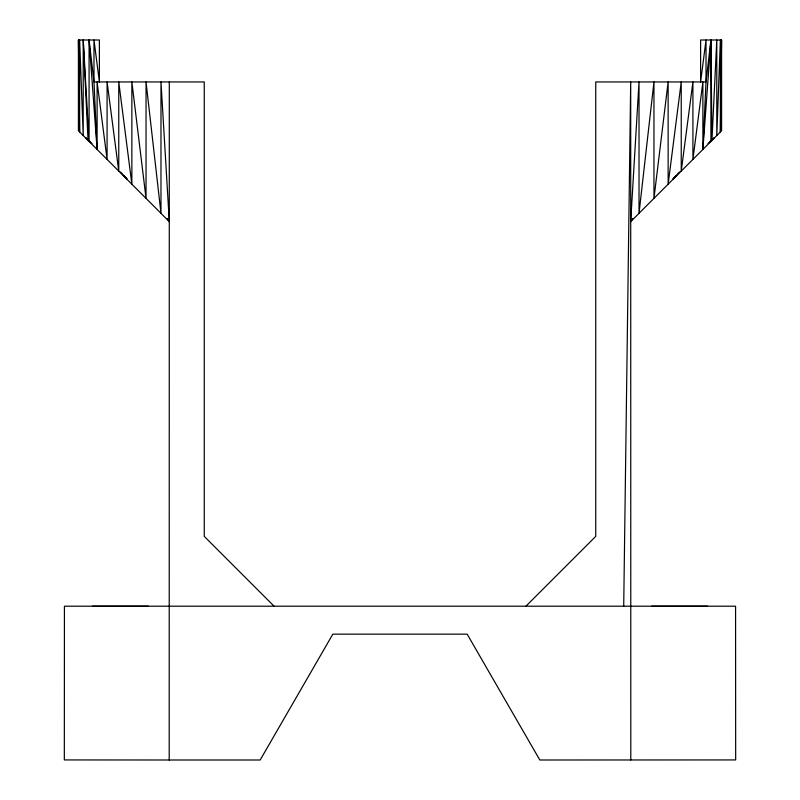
<?xml version="1.0" encoding="UTF-8"?>
<svg xmlns="http://www.w3.org/2000/svg" width="800" height="800" viewBox="0 0 800 800"><rect width="100%" height="100%" fill="white"/><g stroke="black" fill="none" stroke-linecap="round" stroke-linejoin="round"><path stroke-width="1.2" d="M169.2 760L260.18 760L332.83 634.16L467.17 634.16L539.82 760L735.67 759.93L735.57 606.2L64.43 606.2L64.33 759.93L169.2 760L169.3 81.95M623.71 606.27L630.7 81.95L630.8 760M721.58 40L720.38 131.95L720.38 40L716.79 135.53L716.79 40L711.95 140.38L710.92 40L706.02 81.95L702.89 149.44L702.89 81.95L692.92 159.41L692.92 81.95L681.24 171.09L681.24 81.95L668.14 184.18L668.14 81.95L653.96 198.37L653.96 81.95L639.02 213.31L639.02 81.95L630.7 221.63L721.58 130.74L721.58 40L700.61 40L700.61 81.95L706.02 40L706.02 81.95L595.75 81.95L595.75 536.36L525.84 606.27M702.89 149.44L710.92 40L710.92 141.41M630.7 221.63L632.75 218.57M679.43 172.01L672.93 179.4L674.39 177.4M672.93 179.4L676.01 175.72M708.03 143.52L714.45 137.87L710.48 140.76M709.66 141.88L714.45 137.87M78.42 40L99.39 40L99.39 81.95L93.98 40L93.98 81.95L97.11 149.44L97.11 81.95L107.08 159.41L107.08 81.95L118.76 171.09L118.76 81.95L131.86 184.18L131.86 81.95L146.04 198.37L146.04 81.95L160.98 213.31L160.98 81.95L169.3 221.63L78.42 130.74L78.42 40L79.62 131.95L79.62 40L83.21 135.53L83.21 40L89.08 141.41L89.08 40L93.98 81.95L204.25 81.95L204.25 536.36L274.16 606.27M92.4 606.2L148.33 606.2M651.67 606.2L707.6 606.2M91.97 143.52L85.55 137.87L89.52 140.76M85.55 137.87L90.34 141.88M120.57 172.01L127.07 179.4L125.61 177.4M123.99 175.72L127.07 179.4M167.25 218.57L169.3 221.63M89.08 40L97.11 149.44M83.21 40L88.05 140.38"/></g></svg>
